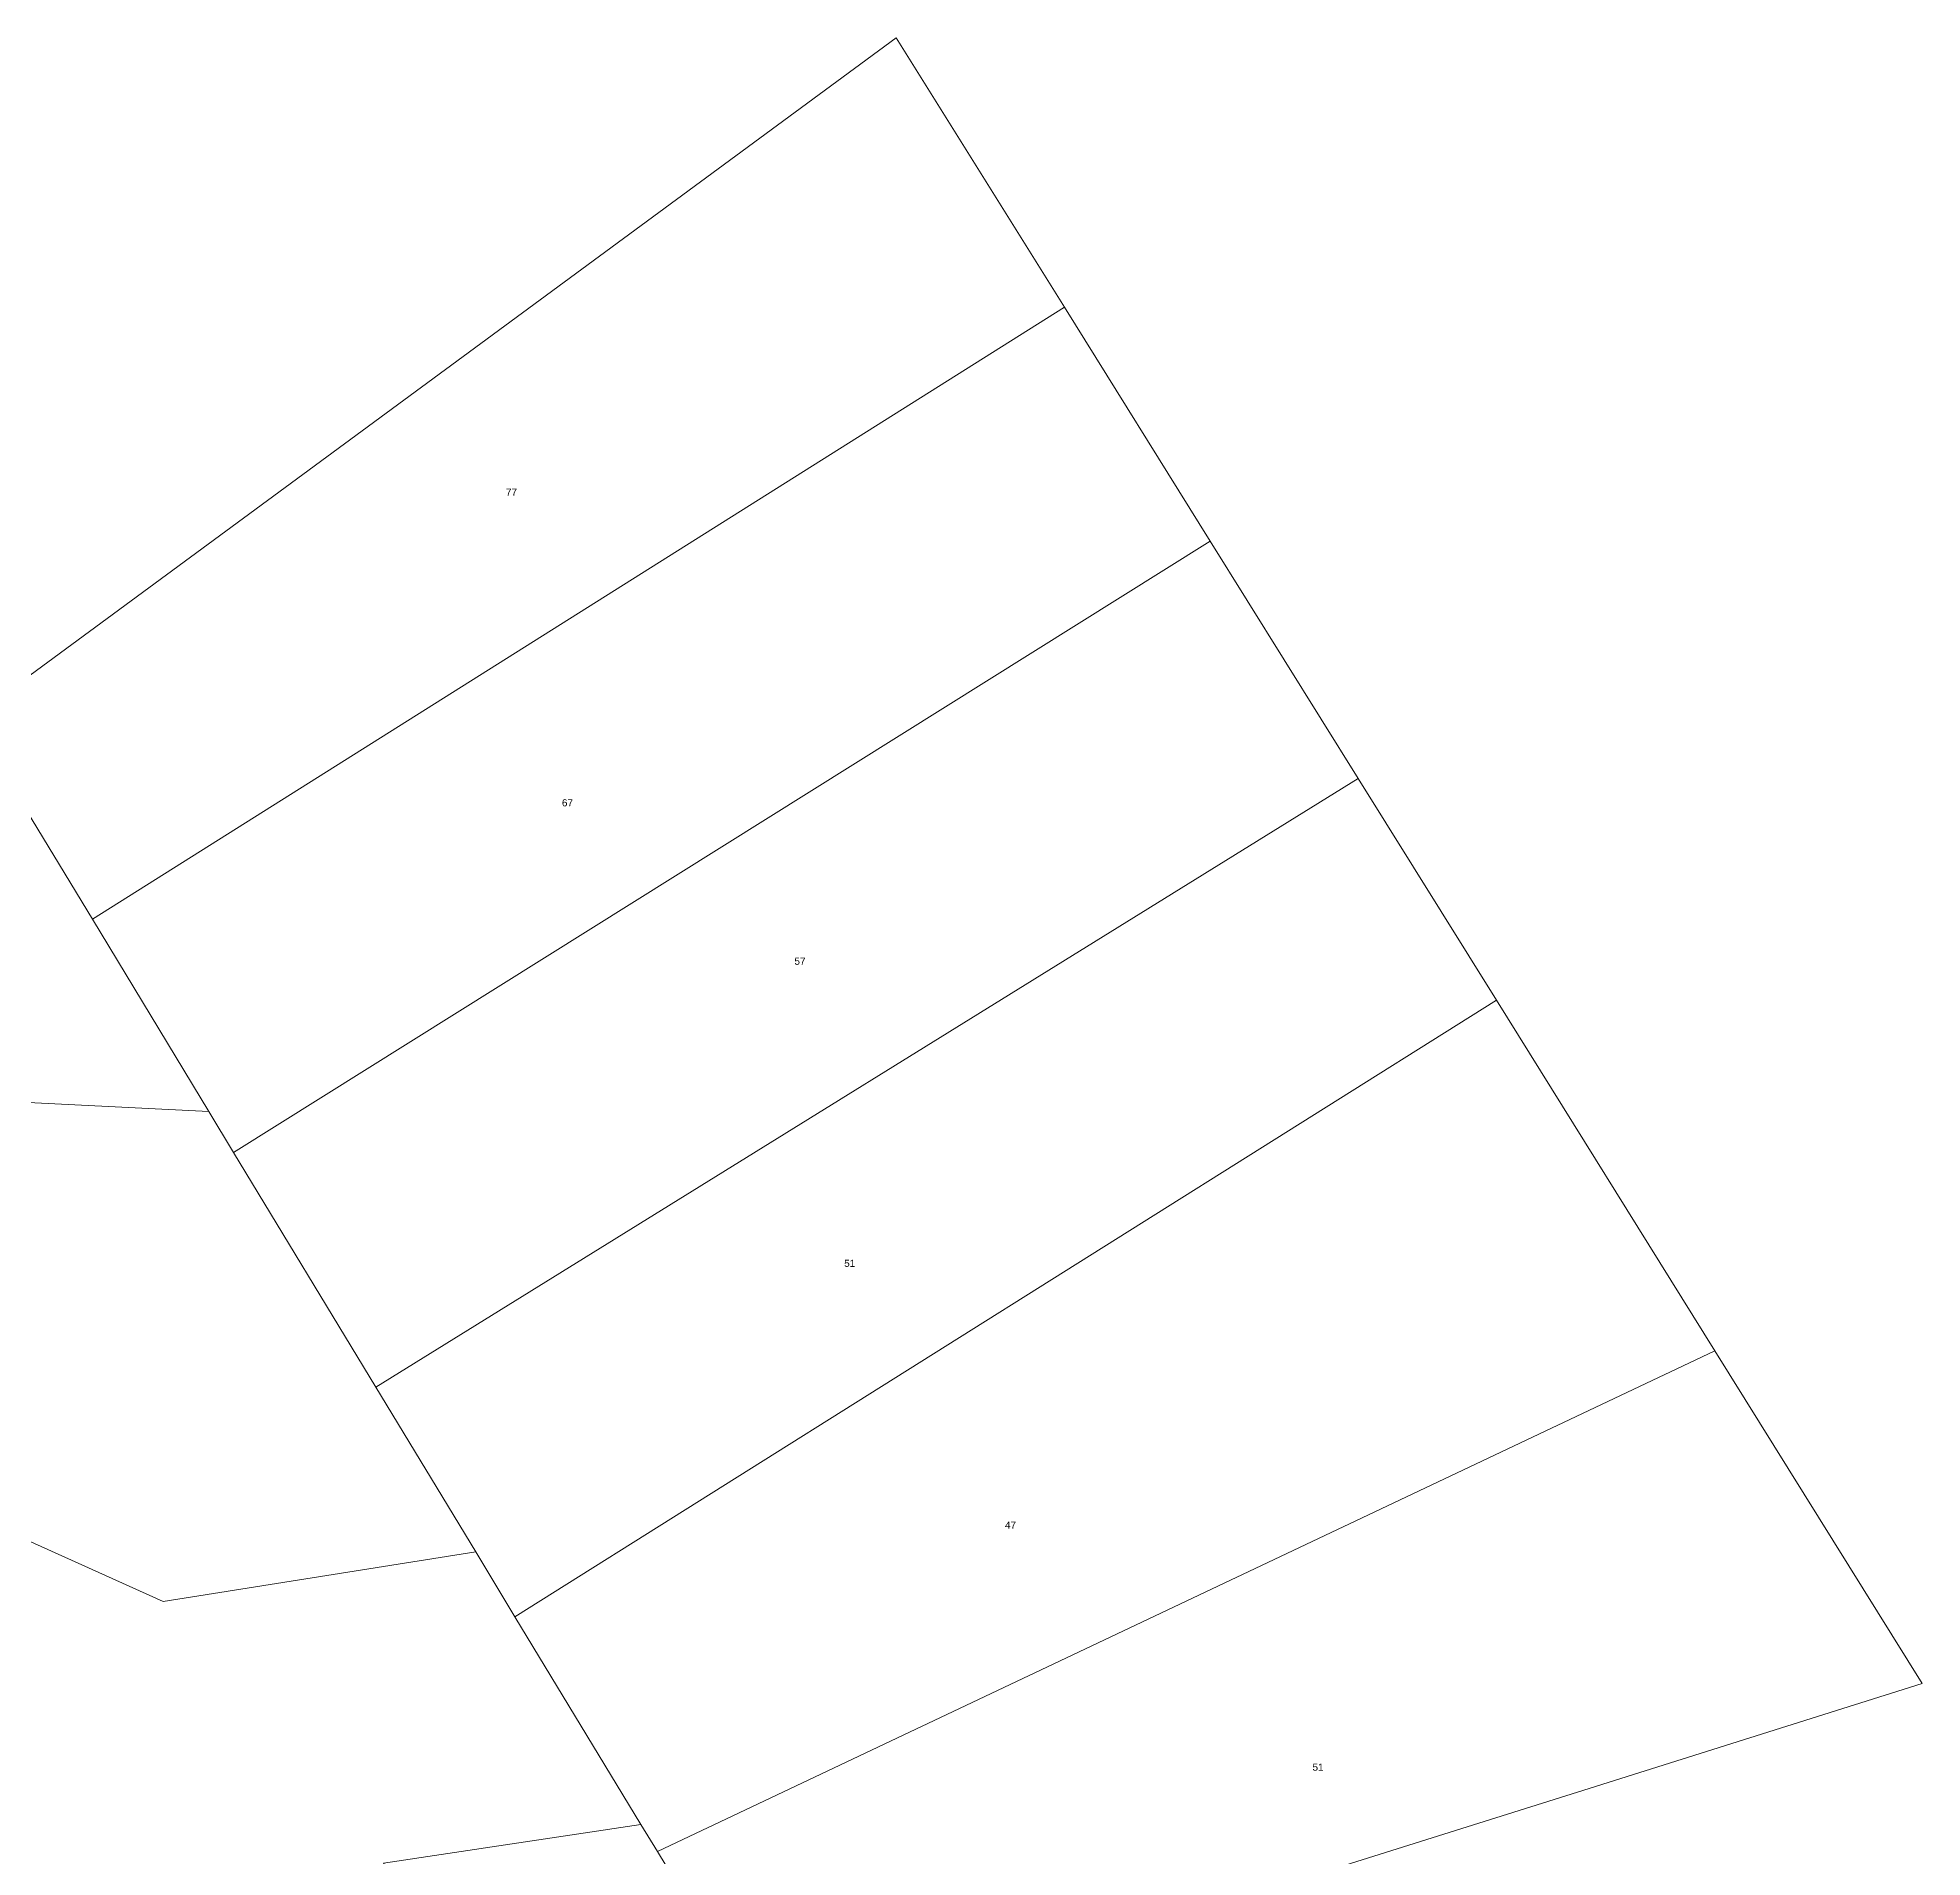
# Model space of a CAD drawing. Header units: metres. Extents: x 301589 to 305563, y 6268713 to 6270518.
# Drawn here: x 305001.8 to 305477.5, y 6269874.2 to 6270333.3 of the extents above; entities that cross this region are included whole.
import ezdxf

# ---------------------------------------------------------------- set-up
doc = ezdxf.new("R2010")
doc.units = ezdxf.units.M
doc.layers.add('Cadastre Land Parcels_SP_EXT', color=7, linetype='Continuous', lineweight=5)
doc.styles.get("Standard").update_dxf_attribs({"font": 'arial.ttf'})

msp = doc.modelspace()

# ---------------------------------------------------------------- linework, layer by layer
at = {"layer": 'Cadastre Land Parcels_SP_EXT', "linetype": 'Continuous'}
for points in [[(305260.965, 6270265.277), (305218.532, 6270333.304), (304984.921, 6270161.466), (305015.658, 6270110.86), (305260.965, 6270265.277)], [(305297.742, 6270206.293), (305260.965, 6270265.277), (305015.658, 6270110.86), (305045.075, 6270062.333), (305051.299, 6270052.055), (305297.742, 6270206.293)], [(305335.095, 6270146.393), (305297.742, 6270206.293), (305051.299, 6270052.055), (305087.171, 6269992.826), (305335.095, 6270146.393)], [(305015.658, 6270110.86), (304984.921, 6270161.466), (304703.069, 6270111.152), (304709.178, 6270100.559), (304765.976, 6270075.851), (304784.691, 6270075.314), (305045.075, 6270062.333), (305015.658, 6270110.86)], [(305369.98, 6270090.455), (305335.095, 6270146.393), (305087.171, 6269992.826), (305112.387, 6269951.279), (305122.296, 6269934.892), (305369.98, 6270090.455)], [(305158.258, 6269875.645), (305425.114, 6270002.005), (305369.98, 6270090.455), (305122.296, 6269934.892), (305154.1, 6269882.462), (305158.258, 6269875.645)], [(305477.472, 6269918.071), (305425.114, 6270002.005), (305158.258, 6269875.645), (305187.794, 6269826.915), (305302.4, 6269862.953), (305390.42, 6269890.663), (305477.472, 6269918.071)], [(305318.832, 6269610.614), (305187.794, 6269826.915), (305158.258, 6269875.645), (305154.1, 6269882.462), (305089.126, 6269872.755), (305255.324, 6269596.574), (305263.702, 6269596.527), (305277.664, 6269602.483), (305296.569, 6269609.207), (305312.551, 6269608.816), (305318.832, 6269610.614)]]:
    msp.add_lwpolyline(points, close=True, dxfattribs=at)
for points in [[(304782.855, 6270051.681), (305033.536, 6269938.721), (305112.387, 6269951.279), (305087.171, 6269992.826), (305051.299, 6270052.055), (305045.075, 6270062.333), (305045.075, 6270062.333), (304784.691, 6270075.314)], [(305089.126, 6269872.755), (305154.1, 6269882.462), (305122.296, 6269934.892), (305112.387, 6269951.279), (305033.536, 6269938.721), (304782.855, 6270051.681)]]:
    msp.add_lwpolyline(points, dxfattribs=at)

# ---------------------------------------------------------------- texts
at = {"layer": 'Defpoints'}
for s, p in [('77', (305120.019, 6270217.727)), ('67', (305134.148, 6270139.364)), ('57', (305192.827, 6270099.392)), ('51', (305205.386, 6270023.169)), ('47', (305245.95, 6269957.092)), ('51', (305323.576, 6269896.042))]:
    msp.add_text(s, height=1.8, dxfattribs=at).set_placement(p)

doc.saveas('drawing.dxf')
